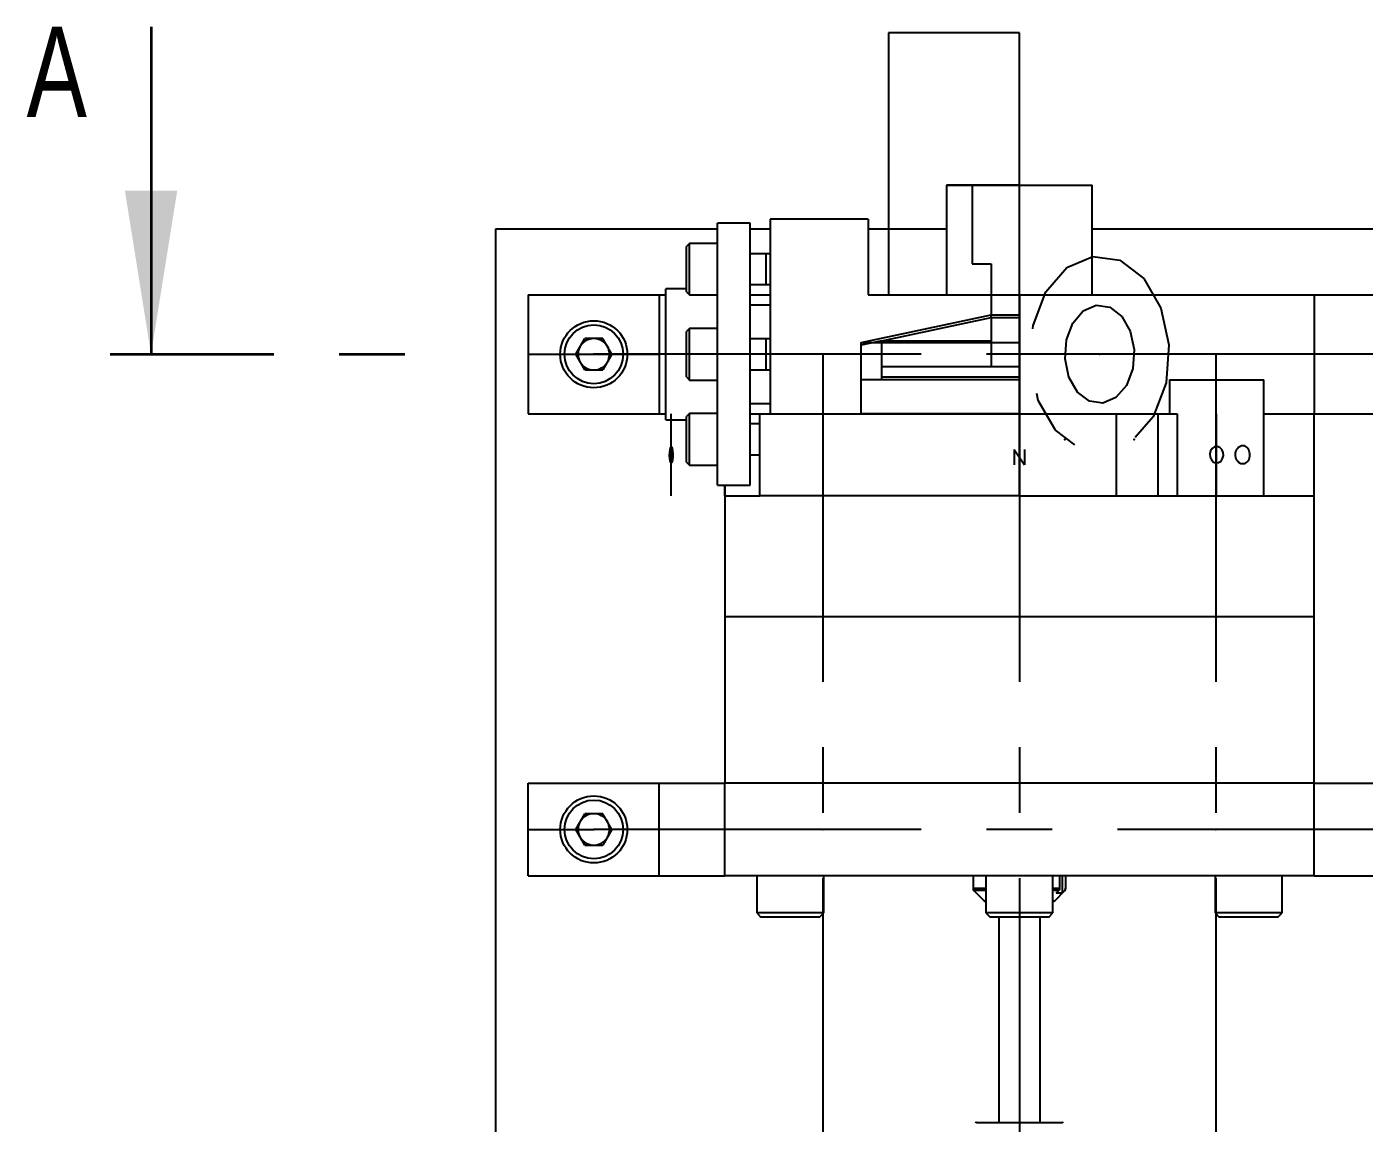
# Model space of a CAD drawing. Header units: inches. Extents: x -0.1 to 12.3, y 0.9 to 7.2.
# Drawn here: x -0.15 to 1.893, y 4.795 to 6.469 of the extents above; entities that cross this region are included whole.
import ezdxf

# ---------------------------------------------------------------- set-up
doc = ezdxf.new("R2010")
doc.units = ezdxf.units.IN
doc.header["$MEASUREMENT"] = 0
doc.header["$PDSIZE"] = -1
doc.linetypes.add('CENTERX2', pattern=[0.8, 0.5, -0.1, 0.1, -0.1])
doc.linetypes.add('PHANTOM', pattern=[0.5, 0.25, -0.05, 0.05, -0.05, 0.05, -0.05])
doc.styles.add('SLDTEXTSTYLE0', font='TXT', dxfattribs={"width": 0.75})

msp = doc.modelspace()

# ---------------------------------------------------------------- linework, layer by layer
at = {"color": 7, "linetype": 'Continuous', "lineweight": 35}
msp.add_line((0.04, 6.4686), (0.04, 5.9686), dxfattribs=at)
at = {"color": 7, "linetype": 'Continuous'}
for p, q in [((1.3662, 6.4595), (1.1662, 6.4595)), ((1.1662, 6.4595), (1.1662, 6.0595)), ((1.3662, 6.2268), (1.3662, 6.4595)), ((1.2943, 6.2268), (1.255, 6.2268)), ((1.255, 6.2268), (1.255, 6.0595)), ((1.2943, 6.2268), (1.2943, 6.1068)), ((1.3662, 6.0288), (1.3662, 6.2268)), ((1.2943, 6.1068), (1.3232, 6.1068)), ((1.3232, 6.1068), (1.3232, 6.0288)), ((1.1662, 6.0595), (1.255, 6.0595)), ((1.1247, 5.9866), (1.3232, 6.0288)), ((1.3662, 6.0288), (1.3662, 6.0248)), ((1.3662, 6.0248), (1.3662, 5.9493)), ((1.1247, 5.9826), (1.1247, 5.9866)), ((1.1247, 5.9296), (1.1247, 5.9826)), ((1.3662, 5.9493), (1.3662, 5.9296)), ((1.1247, 5.8777), (1.1247, 5.9296)), ((1.3662, 5.9296), (1.3662, 5.8777)), ((1.3662, 5.8777), (1.1247, 5.8777))]:
    msp.add_line(p, q, dxfattribs=at)
at = {"color": 7, "linetype": 'Continuous', "lineweight": 25}
for p, q in [((1.255, 6.2268), (1.255, 6.0595)), ((1.255, 6.2268), (1.4775, 6.2268)), ((1.4775, 6.0595), (1.4775, 6.2268)), ((0.9853, 6.175), (0.9853, 5.8777)), ((1.1353, 6.175), (0.9853, 6.175)), ((1.1353, 6.175), (1.1353, 6.0595)), ((0.5662, 6.1595), (0.5662, 3.5595)), ((0.9051, 6.1595), (0.5662, 6.1595)), ((0.9551, 6.1686), (0.9051, 6.1686)), ((0.9051, 5.7686), (0.9051, 6.1686)), ((0.9551, 5.7686), (0.9551, 6.1686)), ((0.9853, 6.1595), (0.9551, 6.1595)), ((1.255, 6.1595), (1.1353, 6.1595)), ((2.1662, 6.1595), (1.4775, 6.1595)), ((0.8625, 6.1379), (0.8578, 6.1332)), ((0.8625, 6.1379), (0.8578, 6.1332)), ((0.8578, 6.0639), (0.8578, 6.1332)), ((0.9051, 6.1379), (0.8625, 6.1379)), ((0.9051, 6.1379), (0.8625, 6.1379)), ((0.8625, 6.0591), (0.8625, 6.1379)), ((0.9794, 6.1221), (0.9551, 6.1221)), ((0.9853, 6.1221), (0.9551, 6.1221)), ((0.9794, 6.0749), (0.9794, 6.1221)), ((0.8578, 6.0686), (0.8263, 6.0686)), ((0.8263, 5.8686), (0.8263, 6.0686)), ((0.9551, 6.0749), (0.9794, 6.0749)), ((0.9551, 6.0749), (0.9853, 6.0749)), ((0.6162, 6.0595), (0.6162, 5.8777)), ((0.6162, 6.0595), (0.8162, 6.0595)), ((0.8162, 6.0595), (0.8162, 5.8777)), ((0.8162, 6.0595), (0.8263, 6.0595)), ((0.8578, 6.0639), (0.8625, 6.0591)), ((0.8578, 6.0639), (0.8625, 6.0591)), ((0.8625, 6.0591), (0.9051, 6.0591)), ((0.8625, 6.0591), (0.9051, 6.0591)), ((0.9551, 6.0595), (0.9853, 6.0595)), ((1.1353, 6.0595), (1.3662, 6.0595)), ((1.3662, 6.0595), (1.3662, 5.8777)), ((1.3662, 6.0595), (1.8162, 6.0595)), ((1.8162, 6.0595), (1.8162, 5.8777)), ((1.8162, 6.0595), (1.9162, 6.0595)), ((0.9853, 6.0436), (0.9551, 6.0436)), ((0.8625, 6.008), (0.8578, 6.0033)), ((0.8625, 6.008), (0.8578, 6.0033)), ((0.9051, 6.008), (0.8625, 6.008)), ((0.9051, 6.008), (0.8625, 6.008)), ((0.8625, 5.9292), (0.8625, 6.008)), ((0.6885, 5.9686), (0.7024, 5.9926)), ((0.7301, 5.9926), (0.7024, 5.9926)), ((0.7439, 5.9686), (0.7301, 5.9926)), ((0.8578, 5.934), (0.8578, 6.0033)), ((0.9794, 5.9922), (0.9551, 5.9922)), ((0.9853, 5.9922), (0.9551, 5.9922)), ((0.9794, 5.945), (0.9794, 5.9922)), ((0.7024, 5.9446), (0.6885, 5.9686)), ((0.7439, 5.9686), (0.7301, 5.9446)), ((0.7024, 5.9446), (0.7301, 5.9446)), ((0.9551, 5.945), (0.9794, 5.945)), ((0.9551, 5.945), (0.9853, 5.945)), ((0.8578, 5.934), (0.8625, 5.9292)), ((0.8578, 5.934), (0.8625, 5.9292)), ((0.8625, 5.9292), (0.9051, 5.9292)), ((0.8625, 5.9292), (0.9051, 5.9292)), ((1.5953, 5.9296), (1.5953, 5.8777)), ((1.5953, 5.9296), (1.6164, 5.9296)), ((1.6164, 5.9296), (1.7396, 5.9296)), ((1.7396, 5.7527), (1.7396, 5.9296)), ((0.9551, 5.8936), (0.9853, 5.8936)), ((0.6162, 5.8777), (0.8162, 5.8777)), ((0.8162, 5.8777), (0.8263, 5.8777)), ((0.8263, 5.8686), (0.8578, 5.8686)), ((0.8625, 5.8781), (0.8578, 5.8734)), ((0.8625, 5.8781), (0.8578, 5.8734)), ((0.8578, 5.8041), (0.8578, 5.8734)), ((0.9051, 5.8781), (0.8625, 5.8781)), ((0.9051, 5.8781), (0.8625, 5.8781)), ((0.8625, 5.7993), (0.8625, 5.8781)), ((0.9551, 5.8777), (0.9696, 5.8777)), ((0.9696, 5.7527), (0.9696, 5.8777)), ((0.9696, 5.8777), (1.3662, 5.8777)), ((0.9853, 5.8777), (1.3662, 5.8777)), ((1.3662, 5.7527), (1.3662, 5.8777)), ((1.3662, 5.8777), (1.5139, 5.8777)), ((1.5139, 5.8777), (1.5139, 5.7527)), ((1.5139, 5.8777), (1.5778, 5.8777)), ((1.5778, 5.8777), (1.5778, 5.7527)), ((1.5778, 5.8777), (1.6074, 5.8777)), ((1.6074, 5.8777), (1.6074, 5.7527)), ((1.7396, 5.8777), (1.8162, 5.8777)), ((1.8162, 5.7527), (1.8162, 5.8777)), ((1.8162, 5.8777), (1.9162, 5.8777)), ((0.9696, 5.8623), (0.9551, 5.8623)), ((0.9696, 5.8623), (0.9551, 5.8623)), ((0.8578, 5.8041), (0.8625, 5.7993)), ((0.8578, 5.8041), (0.8625, 5.7993)), ((0.9551, 5.8151), (0.9696, 5.8151)), ((0.9551, 5.8151), (0.9696, 5.8151)), ((0.8625, 5.7993), (0.9051, 5.7993)), ((0.8625, 5.7993), (0.9051, 5.7993)), ((0.9051, 5.7686), (0.9551, 5.7686)), ((0.9162, 5.7686), (0.9162, 5.7527)), ((0.9165, 5.7527), (0.9165, 5.7686)), ((0.9162, 5.7527), (0.9162, 5.5683)), ((0.9162, 5.7527), (0.9696, 5.7527)), ((0.9162, 5.7527), (0.9165, 5.7527)), ((1.3662, 5.7527), (0.9696, 5.7527)), ((1.3662, 5.7527), (1.5139, 5.7527)), ((1.5139, 5.7527), (1.5778, 5.7527)), ((1.5778, 5.7527), (1.6074, 5.7527)), ((1.6074, 5.7527), (1.7396, 5.7527)), ((1.7396, 5.7527), (1.8162, 5.7527)), ((1.8162, 5.5683), (1.8162, 5.7527)), ((0.9162, 5.5683), (0.9162, 5.314)), ((0.9162, 5.5683), (1.8162, 5.5683)), ((1.8162, 5.314), (1.8162, 5.5683)), ((0.6162, 5.1723), (0.6162, 5.314)), ((0.6162, 5.314), (0.8162, 5.314)), ((0.8162, 5.1723), (0.8162, 5.314)), ((0.8162, 5.314), (0.9162, 5.314)), ((1.8162, 5.314), (0.9162, 5.314)), ((0.9162, 5.1723), (0.9162, 5.314)), ((1.8162, 5.1723), (1.8162, 5.314)), ((1.8162, 5.314), (1.9162, 5.314)), ((0.6885, 5.2431), (0.7024, 5.2671)), ((0.7301, 5.2671), (0.7024, 5.2671)), ((0.7439, 5.2431), (0.7301, 5.2671)), ((0.7024, 5.2191), (0.6885, 5.2431)), ((0.7439, 5.2431), (0.7301, 5.2191)), ((0.7024, 5.2191), (0.7301, 5.2191)), ((0.6162, 5.1723), (0.8162, 5.1723)), ((0.8162, 5.1723), (0.9162, 5.1723)), ((1.8162, 5.1723), (0.9162, 5.1723)), ((0.965, 5.1723), (0.965, 5.1156)), ((1.0674, 5.1156), (1.0674, 5.1723)), ((1.2954, 5.1722), (1.2954, 5.1532)), ((1.315, 5.1723), (1.315, 5.1156)), ((1.4174, 5.1156), (1.4174, 5.1723)), ((1.4277, 5.1532), (1.4277, 5.1722)), ((1.4314, 5.1723), (1.4314, 5.146)), ((1.4366, 5.1722), (1.4366, 5.1532)), ((1.4371, 5.1532), (1.4371, 5.1722)), ((1.665, 5.1723), (1.665, 5.1156)), ((1.7674, 5.1156), (1.7674, 5.1723)), ((1.8162, 5.1723), (1.9162, 5.1723)), ((1.2968, 5.1499), (1.3123, 5.1343)), ((1.4201, 5.1343), (1.4357, 5.1499)), ((1.4314, 5.146), (1.4225, 5.146)), ((0.965, 5.1156), (0.9713, 5.1093)), ((1.0674, 5.1156), (0.965, 5.1156)), ((1.0611, 5.1093), (0.9713, 5.1093)), ((1.0611, 5.1093), (1.0674, 5.1156)), ((1.315, 5.1156), (1.3213, 5.1093)), ((1.4174, 5.1156), (1.315, 5.1156)), ((1.4111, 5.1093), (1.3213, 5.1093)), ((1.3347, 5.1093), (1.3347, 4.7959)), ((1.3977, 4.7959), (1.3977, 5.1093)), ((1.4111, 5.1093), (1.4174, 5.1156)), ((1.665, 5.1156), (1.6713, 5.1093)), ((1.7674, 5.1156), (1.665, 5.1156)), ((1.7611, 5.1093), (1.6713, 5.1093)), ((1.7611, 5.1093), (1.7674, 5.1156)), ((1.3006, 4.7959), (1.3435, 4.7959)), ((1.3435, 4.7959), (1.4318, 4.7959))]:
    msp.add_line(p, q, dxfattribs=at)
at = {"color": 7, "linetype": 'CENTERX2'}
for p, q in [((1.3662, 6.2268), (1.2943, 6.2268)), ((0.5662, 6.1595), (0.5662, 3.5595)), ((1.3662, 5.8777), (1.3662, 6.0595)), ((1.8162, 6.0595), (1.8162, 5.8777)), ((1.3232, 6.0248), (1.3224, 6.0286)), ((1.3232, 6.0248), (1.3232, 6.0288)), ((1.3232, 6.0288), (1.3662, 6.0288)), ((1.1562, 5.9893), (1.3232, 6.0248)), ((1.3232, 6.0248), (1.3662, 6.0248)), ((1.3232, 6.0248), (1.3232, 5.9493)), ((1.1562, 5.9893), (1.1247, 5.9826)), ((1.1247, 5.9866), (1.3662, 5.9866)), ((1.1562, 5.9893), (1.3232, 5.9893)), ((1.1562, 5.9493), (1.1562, 5.9893)), ((0.6162, 5.9686), (0.8162, 5.9686)), ((2.0162, 5.9686), (0.7162, 5.9686)), ((1.0662, 5.9686), (1.0662, 4.5046)), ((1.8162, 5.9686), (1.1247, 5.9686)), ((1.3662, 5.9686), (1.3662, 4.5046)), ((1.6662, 5.9686), (1.6662, 4.5046)), ((1.3662, 5.9493), (1.1562, 5.9493)), ((1.1562, 5.9335), (1.1562, 5.9493)), ((1.3662, 5.9493), (1.3662, 5.9335)), ((1.1562, 5.9296), (1.1247, 5.9296)), ((1.3662, 5.9335), (1.1562, 5.9335)), ((1.1562, 5.9296), (1.1562, 5.9335)), ((1.3662, 5.9296), (1.1562, 5.9296)), ((1.3662, 5.9335), (1.3662, 5.9296)), ((0.8345, 5.7527), (0.8345, 5.8777)), ((1.6674, 5.7527), (1.6674, 5.8777)), ((1.3583, 5.8233), (1.3583, 5.7996)), ((1.3583, 5.8233), (1.3741, 5.7996)), ((1.3741, 5.8233), (1.3741, 5.7996)), ((0.6162, 5.2431), (0.7162, 5.2431)), ((2.0162, 5.2431), (0.7162, 5.2431))]:
    msp.add_line(p, q, dxfattribs=at)
at = {"color": 7, "linetype": 'PHANTOM', "lineweight": 35}
msp.add_line((-0.0225, 5.9686), (0.4778, 5.9686), dxfattribs=at)
at = {"color": 8, "linetype": 'Continuous', "lineweight": 25}
for p, q in [((1.315, 5.1722), (1.2954, 5.1722)), ((1.4277, 5.1722), (1.4174, 5.1722)), ((1.4371, 5.1722), (1.4366, 5.1722)), ((1.2954, 5.1532), (1.315, 5.1532)), ((1.315, 5.1499), (1.2968, 5.1499)), ((1.4174, 5.1532), (1.4277, 5.1532)), ((1.4263, 5.1499), (1.4174, 5.1499)), ((1.4366, 5.1532), (1.4371, 5.1532)), ((1.3123, 5.1343), (1.315, 5.1343)), ((1.4174, 5.1343), (1.4201, 5.1343))]:
    msp.add_line(p, q, dxfattribs=at)
at = {"color": 7, "linetype": 'CENTERX2', "flags": 128}
msp.add_lwpolyline([(1.3872, 6.0125), (1.4068, 6.064), (1.4388, 6.1011), (1.4785, 6.1179), (1.5196, 6.1121), (1.5561, 6.0844), (1.5823, 6.039), (1.5942, 5.983), (1.5901, 5.9248), (1.5705, 5.8732), (1.5384, 5.8362), (1.4988, 5.8193), (1.4576, 5.8252), (1.4212, 5.8529), (1.395, 5.8982), (1.3831, 5.9542), (1.3872, 6.0125)], dxfattribs=at)
at = {"color": 7, "linetype": 'Continuous', "flags": 128}
for points in [[(1.4379, 5.9905), (1.4477, 6.0163), (1.4637, 6.0348), (1.4836, 6.0433), (1.5041, 6.0403), (1.5224, 6.0265), (1.5355, 6.0038), (1.5414, 5.9758), (1.5394, 5.9467), (1.5296, 5.9209), (1.5135, 5.9024), (1.4937, 5.894), (1.4731, 5.8969), (1.4549, 5.9107), (1.4418, 5.9334), (1.4359, 5.9614), (1.4379, 5.9905)], [(0.8321, 5.8188), (0.8326, 5.8231), (0.8333, 5.8262), (0.8342, 5.8276), (0.8352, 5.8271), (0.836, 5.8248), (0.8366, 5.821), (0.8369, 5.8164), (0.8368, 5.8115), (0.8363, 5.8072), (0.8356, 5.8041), (0.8347, 5.8027), (0.8337, 5.8032), (0.8329, 5.8055), (0.8323, 5.8093), (0.832, 5.814), (0.8321, 5.8188)], [(1.6774, 5.8188), (1.6755, 5.8231), (1.6723, 5.8262), (1.6684, 5.8276), (1.6644, 5.8271), (1.6608, 5.8248), (1.6583, 5.821), (1.6571, 5.8164), (1.6575, 5.8115), (1.6594, 5.8072), (1.6626, 5.8041), (1.6664, 5.8027), (1.6705, 5.8032), (1.6741, 5.8055), (1.6766, 5.8093), (1.6778, 5.814), (1.6774, 5.8188)]]:
    msp.add_lwpolyline(points, dxfattribs=at)
at = {"color": 7, "linetype": 'Continuous', "lineweight": 25}
for centre, radius in [((0.7162, 5.9686), 0.0512), ((0.7162, 5.9686), 0.0449), ((0.7162, 5.2431), 0.0512), ((0.7162, 5.2431), 0.0449)]:
    msp.add_circle(centre, radius, dxfattribs=at)
for centre, radius, start, end in [((0.7162, 5.9686), 0.024, 90, 150), ((0.7162, 5.9686), 0.024, 30, 90), ((0.7162, 5.9686), 0.024, 150, 210), ((0.7162, 5.9686), 0.024, 330, 30), ((0.7162, 5.9686), 0.024, 210, 270), ((0.7162, 5.9686), 0.024, 270, 330), ((0.7162, 5.2431), 0.024, 150, 210), ((0.7162, 5.2431), 0.024, 90, 150), ((0.7162, 5.2431), 0.024, 30, 90), ((0.7162, 5.2431), 0.024, 330, 30), ((0.7162, 5.2431), 0.024, 210, 270), ((0.7162, 5.2431), 0.024, 270, 330), ((1.3001, 5.1532), 0.00476, 180, 225), ((1.4323, 5.1532), 0.00476, 315, 0), ((1.3157, 5.1377), 0.00476, 225, 262.0318), ((1.4167, 5.1377), 0.00476, 277.9682, 315), ((1.3006, 4.7946), 0.00134, 90, 180), ((1.4318, 4.7946), 0.00134, 0, 90)]:
    msp.add_arc(centre, radius, start, end, dxfattribs=at)
for points, knots in [([(1.7181, 5.8152), (1.718, 5.8137), (1.7178, 5.8106), (1.7161, 5.8066), (1.7135, 5.8035), (1.7102, 5.8017), (1.7063, 5.8014), (1.7025, 5.8026), (1.6992, 5.8053), (1.6966, 5.809), (1.6954, 5.8135), (1.6956, 5.8181), (1.6972, 5.8224), (1.6999, 5.8258), (1.7035, 5.8282), (1.7074, 5.829), (1.7111, 5.8283), (1.7143, 5.8262), (1.7166, 5.8229), (1.7179, 5.819), (1.7181, 5.8163), (1.7181, 5.8152)], [0, 0, 0, 0, 0.053038, 0.106051, 0.159661, 0.213674, 0.26705, 0.319755, 0.372769, 0.4266, 0.480515, 0.533608, 0.586266, 0.639543, 0.693533, 0.747229, 0.800097, 0.852879, 0.906428, 0.960451, 1, 1, 1, 1]), ([(1.4225, 5.146), (1.4233, 5.1467), (1.4246, 5.148), (1.4258, 5.1493), (1.4263, 5.1499)], [0, 0, 0, 0, 0.594658, 1, 1, 1, 1]), ([(1.4277, 5.1532), (1.4277, 5.153), (1.4276, 5.1522), (1.4273, 5.151), (1.4266, 5.1502), (1.4263, 5.1499)], [0, 0, 0, 0, 0.198386, 0.621602, 1, 1, 1, 1]), ([(1.4352, 5.1499), (1.4353, 5.15), (1.4358, 5.1504), (1.4363, 5.1513), (1.4366, 5.1524), (1.4366, 5.153), (1.4366, 5.1532)], [0, 0, 0, 0, 0.1001359, 0.5343905, 0.801761, 1, 1, 1, 1])]:
    msp.add_open_spline(points, degree=3, knots=knots, dxfattribs=at)
at = {"color": 7, "linetype": 'Continuous'}
for p in [(0.7162, 5.9686), (0.7162, 5.9686), (1.0662, 5.9686), (1.4886, 5.9686), (1.6662, 5.9686), (1.4356, 5.8387), (1.5417, 5.8387), (1.3662, 5.8115), (0.7162, 5.2431), (0.7162, 5.2431), (1.0662, 5.2431), (1.6662, 5.2431)]:
    msp.add_point(p, dxfattribs=at)
at = {"color": 7, "linetype": 'Continuous', "lineweight": 35}
msp.add_solid([(0.04, 5.9686), (0.08, 6.2186), (0, 6.2186)], dxfattribs=at)

# ---------------------------------------------------------------- texts
at = {"color": 7, "linetype": 'Continuous', "insert": (-0.1501, 6.4686), "char_height": 0.1378, "attachment_point": 1, "style": 'SLDTEXTSTYLE0'}
msp.add_mtext('A', dxfattribs=at)

doc.saveas('drawing.dxf')
